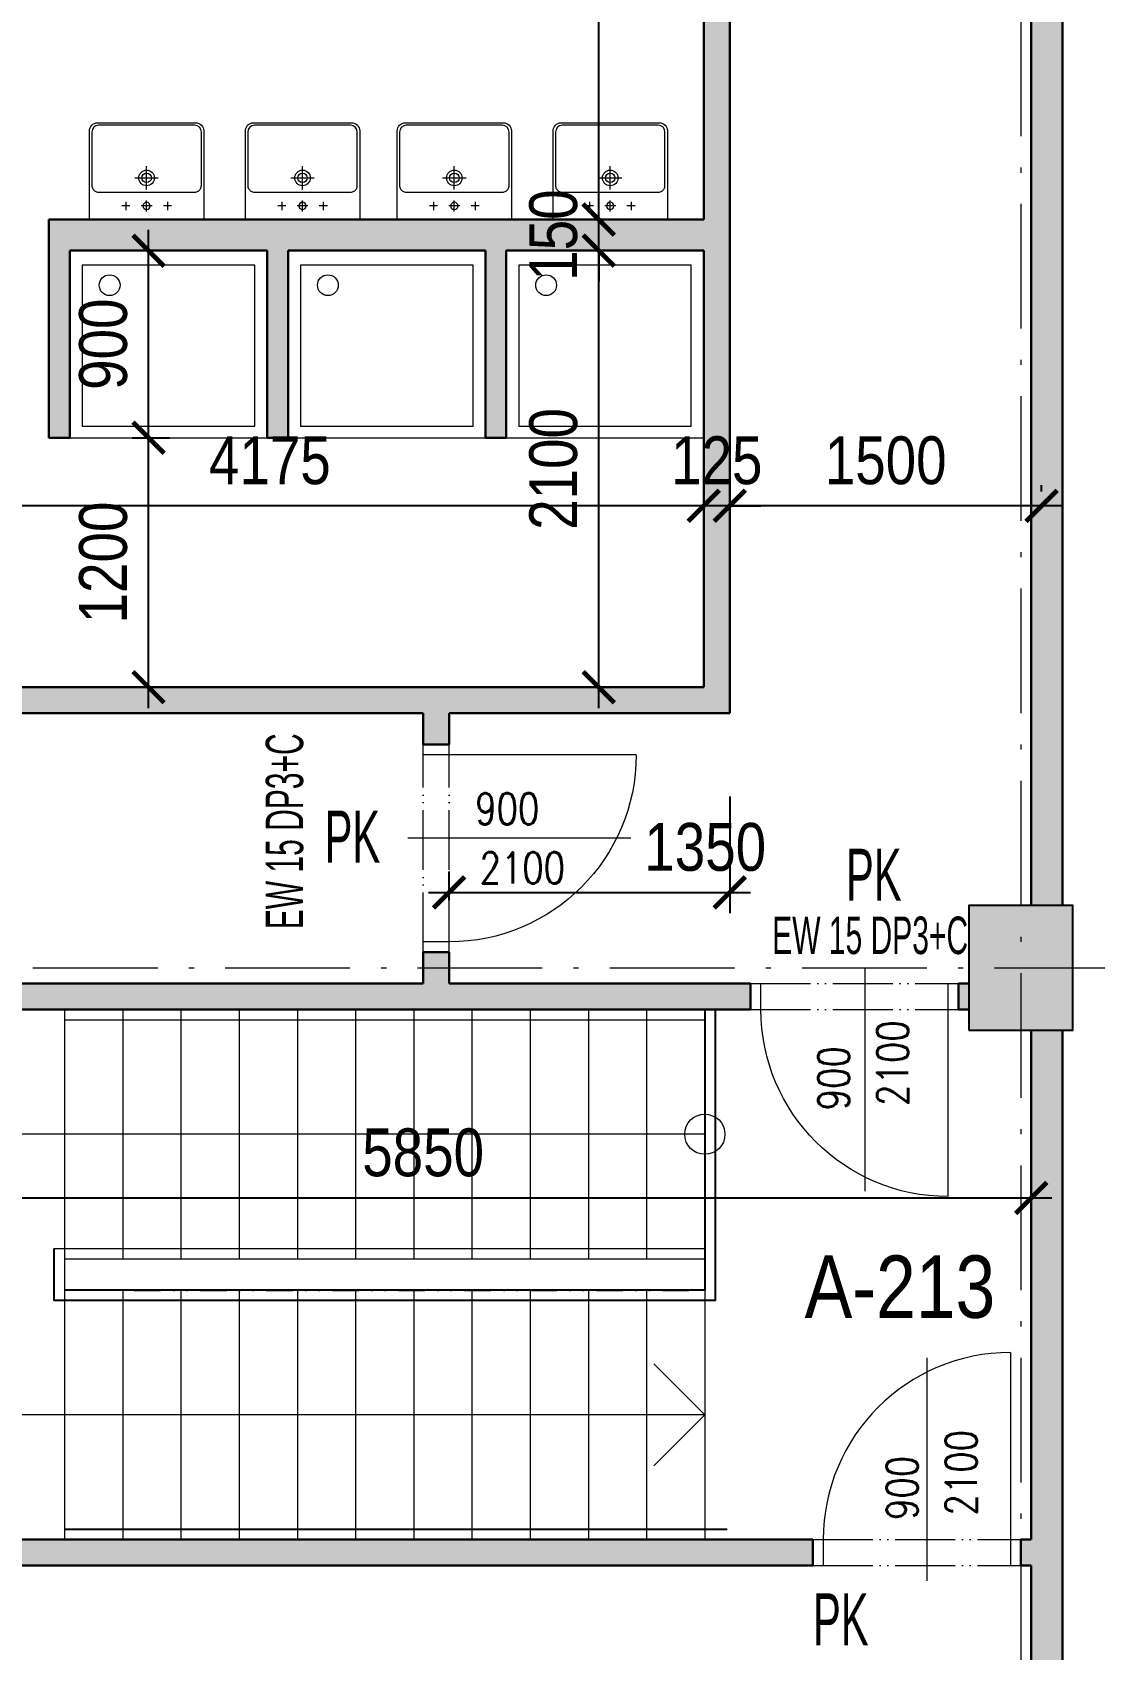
# Model space of a CAD drawing. Header units: millimetres. Extents: x 325046 to 1268204, y 1875583 to 2761998.
# Drawn here: x 567846 to 572956, y 2539613 to 2547393 of the extents above; entities that cross this region are included whole.
import ezdxf

# ---------------------------------------------------------------- set-up
doc = ezdxf.new("R2010")
doc.units = ezdxf.units.MM
doc.header["$LTSCALE"] = 100
doc.header["$PDMODE"] = 65
for name, pattern in [('ACAD_ISO05W100', [33, 24, -3, 0, -3, 0, -3]), ('ACAD_ISO10W100', [18.5, 12, -3, 0.5, -3]), ('DIVIDE', [31.75, 12.7, -6.35, 0, -6.35, 0, -6.35])]:
    doc.linetypes.add(name, pattern=pattern)
for name, color, linetype, lineweight in [('A_KCE.tence', 7, 'Continuous', 13), ('Objekty - osy', 5, 'ACAD_ISO10W100', 20), ('ŽB - Šraf-prefa', 253, 'Continuous', 13)]:
    doc.layers.add(name, color=color, linetype=linetype, lineweight=lineweight)
for name, color, linetype, lineweight, true_color in [('DVEŘE - POPIS', 7, 'Continuous', 5, 0x008a22), ('otvory', 7, 'Continuous', 20, 0xb30000), ('PO - dveře a odolnosti', 7, 'Continuous', 9, 0xc51645), ('PŘÍČKY - SDK', 7, 'Continuous', 30, 0x6a1174), ('SANITA  - NOVÁ', 7, 'Continuous', 13, 0x3f3fde)]:
    doc.layers.add(name, color=color, linetype=linetype, lineweight=lineweight, true_color=true_color)
for name, color, linetype in [('kóty 100', 5, 'Continuous'), ('NRŘ', 6, 'DIVIDE'), ('TENKÁ', 7, 'Continuous'), ('ČÍSLO MÍSTNOSTI', 4, 'Continuous'), ('ŽB- SLOUPY', 3, 'Continuous')]:
    doc.layers.add(name, color=color, linetype=linetype)
doc.layers.add('ŠRAF - SDK', color=7, linetype='Continuous', true_color=0xfbe0ee)
doc.styles.add('ARIAL NARROW', font='ARIALN.TTF')
doc.styles.add('FSIMPLEX', font='simplex.shx')
doc.dimstyles.new('100', dxfattribs={"dimscale": 100, "dimtxt": 2.3, "dimasz": 1.5, "dimexe": 1, "dimexo": 4, "dimgap": 1, "dimtad": 1, "dimdec": 0, "dimzin": 0, "dimdsep": 46, "dimtxsty": 'ARIAL NARROW', "dimblk": 'ARCHTICK', "dimcen": 4, "dimdle": 1, "dimclrd": 256, "dimclre": 256, "dimclrt": 7, "dimadec": 0, "dimazin": 0, "dimtfac": 1, "dimtdec": 0, "dimtix": 1, "dimtofl": 0, "dimtmove": 0, "dimatfit": 2, "dimldrblk": 'OBLIQUE', "dimfxl": 1, "dimtolj": 1, "dimtzin": 0, "dimlwd": -1, "dimlwe": -1, "dimarcsym": 1})

# ---------------------------------------------------------------- blocks, each defined once
blk = doc.blocks.new('_ARCHTICK')
at = {"color": 0, "linetype": 'ByBlock', "const_width": 0.15}
blk.add_lwpolyline([(-0.5, -0.5), (0.5, 0.5)], dxfattribs=at)
blk = doc.blocks.new('*D284')
at = {"layer": 'Defpoints', "color": 0, "transparency": 16777216}
for p in [(571200.8, 2545115.4), (571200.8, 2544809.3), (572700.8, 2544784.3)]:
    blk.add_point(p, dxfattribs=at)
at = {"layer": 'kóty 100', "transparency": 16777216}
for p, q in [((571200.8, 2545209.3), (571200.8, 2545215.4)), ((572700.8, 2545184.3), (572700.8, 2545215.4)), ((572800.8, 2545115.4), (571100.8, 2545115.4))]:
    blk.add_line(p, q, dxfattribs=at)
at = {"layer": 'kóty 100', "transparency": 16777216, "xscale": 150, "yscale": 150, "zscale": 150, "rotation": 180}
blk.add_blockref('_ARCHTICK', (571200.8, 2545115.4), dxfattribs=at)
at = {"layer": 'kóty 100', "transparency": 16777216, "xscale": 150, "yscale": 150, "zscale": 150}
blk.add_blockref('_ARCHTICK', (572700.8, 2545115.4), dxfattribs=at)
at = {"layer": 'kóty 100', "color": 7, "transparency": 16777216, "insert": (571950.8, 2545332.8), "char_height": 230, "attachment_point": 5, "style": 'ARIAL NARROW'}
blk.add_mtext('\\A1;1500', dxfattribs=at)
blk = doc.blocks.new('_Oblique')
at = {"color": 0, "lineweight": -2}
blk.add_line((-0.5, -0.5), (0.5, 0.5), dxfattribs=at)
blk = doc.blocks.new('umyvadlo')
for points in [[(-80.5, -65), (-100, -65), (-119.5, -65)], [(-100, -84.5), (-100, -65), (-100, -45.5)], [(26.2, -65), (-26.2, -65)], [(0, -38.8), (0, -91.2)], [(119.5, -65), (100, -65), (80.5, -65)], [(100, -84.5), (100, -65), (100, -45.5)], [(0, -143.8), (0, -256.2)], [(-56.2, -200), (56.2, -200)]]:
    blk.add_lwpolyline(points)
for points in [[(275, 0), (275, 0), (-275, 0), (-275, 0)], [(-275, 0), (-275, 0), (-275, -418.8), (-275, -418.8)], [(275, -418.8), (275, -418.8), (275, 0), (275, 0)], [(-275, -418.8), (-275, -418.8), (-275, -427.1), (-275, -427.1)], [(-275, -427.1), (-274.5, -436.8), (-270.6, -446.1), (-263.9, -453.1)], [(-263.9, -453.1), (-256.6, -460.7), (-246.3, -465), (-235.7, -465)], [(-235.7, -465), (-235.7, -465), (0, -465), (0, -465)], [(0, -465), (0, -465), (235.7, -465), (235.7, -465)], [(235.7, -465), (246.2, -465), (256.6, -460.7), (263.9, -453.1)], [(263.9, -453.1), (270.6, -446.1), (274.5, -436.8), (275, -427.1)], [(275, -427.1), (275, -427.1), (275, -418.8), (275, -418.8)]]:
    blk.add_open_spline(points, degree=3)
for points, knots in [([(17.5, -65), (17.5, -55.3), (9.7, -47.5), (0, -47.5), (-9.7, -47.5), (-17.5, -55.3), (-17.5, -65), (-17.5, -74.7), (-9.7, -82.5), (0, -82.5), (9.7, -82.5), (17.5, -74.7), (17.5, -65)], [0, 0, 0, 0, 1, 1, 1, 2, 2, 2, 3, 3, 3, 4, 4, 4, 4]), ([(0, -453.3), (0, -453.3), (231, -453.3), (231, -453.3), (248.9, -453.3), (263.3, -438.4), (263.3, -420.6), (263.3, -420.6), (263.3, -170.8), (263.3, -170.8), (263.3, -170.8), (263.3, -164.8), (263.3, -164.8), (263.3, -158.4), (262.3, -152.5), (259, -147), (256.3, -142.6), (252.5, -138.7), (248.1, -135.9), (243.2, -132.8), (237.7, -131.5), (231.9, -131.4), (231.9, -131.4), (231.9, -131.4), (231.9, -131.4), (231.9, -131.4), (0, -131.4), (0, -131.4), (0, -131.4), (0, -131.4), (0, -131.4), (0, -131.4), (-231.9, -131.4), (-231.9, -131.4), (-231.9, -131.4), (-231.9, -131.4), (-231.9, -131.4), (-237.7, -131.5), (-243.2, -132.8), (-248.1, -135.9), (-252.5, -138.7), (-256.3, -142.6), (-259, -147), (-262.3, -152.5), (-263.3, -158.4), (-263.3, -164.8), (-263.3, -164.8), (-263.3, -170.8), (-263.3, -170.8), (-263.3, -170.8), (-263.3, -420.6), (-263.3, -420.6), (-263.3, -438.4), (-248.9, -453.3), (-231, -453.3), (-231, -453.3), (0, -453.3), (0, -453.3)], [0, 0, 0, 0, 1, 1, 1, 2, 2, 2, 3, 3, 3, 4, 4, 4, 5, 5, 5, 6, 6, 6, 7, 7, 7, 8, 8, 8, 9, 9, 9, 10, 10, 10, 11, 11, 11, 12, 12, 12, 13, 13, 13, 14, 14, 14, 15, 15, 15, 16, 16, 16, 17, 17, 17, 18, 18, 18, 19, 19, 19, 19]), ([(-37.5, -200), (-37.5, -179.3), (-20.7, -162.5), (0, -162.5), (20.7, -162.5), (37.5, -179.3), (37.5, -200), (37.5, -220.7), (20.7, -237.5), (0, -237.5), (-20.7, -237.5), (-37.5, -220.7), (-37.5, -200)], [0, 0, 0, 0, 1, 1, 1, 2, 2, 2, 3, 3, 3, 4, 4, 4, 4]), ([(-23, -200), (-23, -187.3), (-12.7, -177), (0, -177), (12.7, -177), (23, -187.3), (23, -200), (23, -212.7), (12.7, -223), (0, -223), (-12.7, -223), (-23, -212.7), (-23, -200)], [0, 0, 0, 0, 1, 1, 1, 2, 2, 2, 3, 3, 3, 4, 4, 4, 4])]:
    blk.add_open_spline(points, degree=3, knots=knots)
blk = doc.blocks.new('*D664')
at = {"layer": 'Defpoints', "color": 0, "ltscale": 100, "transparency": 16777216}
for p in [(566536, 2544117.7), (567642.6, 2542817.7), (568414.4, 2542817.7)]:
    blk.add_point(p, dxfattribs=at)
at = {"layer": 'kóty 100', "ltscale": 100, "transparency": 16777216}
for p, q in [((567642.6, 2544217.7), (567642.6, 2542717.7)), ((566936, 2544117.7), (567742.6, 2544117.7)), ((568014.4, 2542817.7), (567542.6, 2542817.7))]:
    blk.add_line(p, q, dxfattribs=at)
at = {"layer": 'kóty 100', "ltscale": 100, "transparency": 16777216, "xscale": 150, "yscale": 150, "zscale": 150}
for p, rotation in [((567642.6, 2544117.7), 90), ((567642.6, 2542817.7), 270)]:
    blk.add_blockref('_ARCHTICK', p, dxfattribs=dict(at, rotation=rotation))
at = {"layer": 'kóty 100', "color": 7, "ltscale": 100, "transparency": 16777216, "insert": (567425.2, 2543467.7), "char_height": 230, "attachment_point": 5, "rotation": 90, "style": 'ARIAL NARROW'}
blk.add_mtext('\\A1;1300', dxfattribs=at)
blk = doc.blocks.new('*D665')
at = {"layer": 'Defpoints', "color": 0, "ltscale": 100, "transparency": 16777216}
for p in [(568414.4, 2542817.7), (567642.6, 2542692.7), (568414.4, 2542692.7)]:
    blk.add_point(p, dxfattribs=at)
at = {"layer": 'kóty 100', "ltscale": 100, "transparency": 16777216}
for p, q in [((567642.6, 2542817.7), (567642.6, 2542967.7)), ((568014.4, 2542817.7), (567542.6, 2542817.7)), ((568014.4, 2542692.7), (567542.6, 2542692.7)), ((567642.6, 2542692.7), (567642.6, 2542542.7))]:
    blk.add_line(p, q, dxfattribs=at)
at = {"layer": 'kóty 100', "ltscale": 100, "transparency": 16777216, "xscale": 150, "yscale": 150, "zscale": 150}
for p, rotation in [((567642.6, 2542817.7), 270), ((567642.6, 2542692.7), 90)]:
    blk.add_blockref('_ARCHTICK', p, dxfattribs=dict(at, rotation=rotation))
at = {"layer": 'kóty 100', "color": 7, "ltscale": 100, "transparency": 16777216, "insert": (567425.2, 2542755.2), "char_height": 230, "attachment_point": 5, "rotation": 90, "style": 'ARIAL NARROW'}
blk.add_mtext('\\A1;125', dxfattribs=at)
blk = doc.blocks.new('*D680')
at = {"layer": 'Defpoints', "color": 0, "ltscale": 100, "transparency": 16777216}
for p in [(571075.8, 2545115.4), (571075.8, 2544734.3), (571200.8, 2544609.3)]:
    blk.add_point(p, dxfattribs=at)
at = {"layer": 'kóty 100', "ltscale": 100, "transparency": 16777216}
for p, q in [((571075.8, 2545134.3), (571075.8, 2545215.4)), ((571200.8, 2545009.3), (571200.8, 2545215.4)), ((571075.8, 2545115.4), (570925.8, 2545115.4)), ((571200.8, 2545115.4), (571350.8, 2545115.4))]:
    blk.add_line(p, q, dxfattribs=at)
at = {"layer": 'kóty 100', "ltscale": 100, "transparency": 16777216, "xscale": 150, "yscale": 150, "zscale": 150}
blk.add_blockref('_ARCHTICK', (571075.8, 2545115.4), dxfattribs=at)
at = {"layer": 'kóty 100', "ltscale": 100, "transparency": 16777216, "xscale": 150, "yscale": 150, "zscale": 150, "rotation": 180}
blk.add_blockref('_ARCHTICK', (571200.8, 2545115.4), dxfattribs=at)
at = {"layer": 'kóty 100', "color": 7, "ltscale": 100, "transparency": 16777216, "insert": (571138.3, 2545332.8), "char_height": 230, "attachment_point": 5, "style": 'ARIAL NARROW'}
blk.add_mtext('\\A1;125', dxfattribs=at)
blk = doc.blocks.new('*D681')
at = {"layer": 'Defpoints', "color": 0, "ltscale": 100, "transparency": 16777216}
for p in [(566900.8, 2545115.4), (566900.8, 2544734.3), (571075.8, 2544734.3)]:
    blk.add_point(p, dxfattribs=at)
at = {"layer": 'kóty 100', "ltscale": 100, "transparency": 16777216}
for p, q in [((566900.8, 2545134.3), (566900.8, 2545215.4)), ((571075.8, 2545134.3), (571075.8, 2545215.4)), ((571175.8, 2545115.4), (566800.8, 2545115.4))]:
    blk.add_line(p, q, dxfattribs=at)
at = {"layer": 'kóty 100', "ltscale": 100, "transparency": 16777216, "xscale": 150, "yscale": 150, "zscale": 150, "rotation": 180}
blk.add_blockref('_ARCHTICK', (566900.8, 2545115.4), dxfattribs=at)
at = {"layer": 'kóty 100', "ltscale": 100, "transparency": 16777216, "xscale": 150, "yscale": 150, "zscale": 150}
blk.add_blockref('_ARCHTICK', (571075.8, 2545115.4), dxfattribs=at)
at = {"layer": 'kóty 100', "color": 7, "ltscale": 100, "transparency": 16777216, "insert": (568988.3, 2545332.8), "char_height": 230, "attachment_point": 5, "style": 'ARIAL NARROW'}
blk.add_mtext('\\A1;4175', dxfattribs=at)
blk = doc.blocks.new('*D685')
at = {"layer": 'Defpoints', "color": 0, "ltscale": 100, "transparency": 16777216}
for p in [(570570.3, 2546342.7), (571075.8, 2546342.7), (571075.8, 2544242.7)]:
    blk.add_point(p, dxfattribs=at)
at = {"layer": 'kóty 100', "ltscale": 100, "transparency": 16777216}
for p, q in [((570570.3, 2544142.7), (570570.3, 2546442.7)), ((570675.8, 2546342.7), (570470.3, 2546342.7)), ((570675.8, 2544242.7), (570470.3, 2544242.7))]:
    blk.add_line(p, q, dxfattribs=at)
at = {"layer": 'kóty 100', "ltscale": 100, "transparency": 16777216, "xscale": 150, "yscale": 150, "zscale": 150}
for p, rotation in [((570570.3, 2546342.7), 90), ((570570.3, 2544242.7), 270)]:
    blk.add_blockref('_ARCHTICK', p, dxfattribs=dict(at, rotation=rotation))
at = {"layer": 'kóty 100', "color": 7, "ltscale": 100, "transparency": 16777216, "insert": (570352.9, 2545292.7), "char_height": 230, "attachment_point": 5, "rotation": 90, "style": 'ARIAL NARROW'}
blk.add_mtext('\\A1;2100', dxfattribs=at)
blk = doc.blocks.new('*D686')
at = {"layer": 'Defpoints', "color": 0, "ltscale": 100, "transparency": 16777216}
for p in [(570570.3, 2546492.7), (571075.8, 2546492.7), (571075.8, 2546342.7)]:
    blk.add_point(p, dxfattribs=at)
at = {"layer": 'kóty 100', "ltscale": 100, "transparency": 16777216}
for p, q in [((570570.3, 2546492.7), (570570.3, 2546642.7)), ((570675.8, 2546492.7), (570470.3, 2546492.7)), ((570675.8, 2546342.7), (570470.3, 2546342.7)), ((570570.3, 2546342.7), (570570.3, 2546192.7))]:
    blk.add_line(p, q, dxfattribs=at)
at = {"layer": 'kóty 100', "ltscale": 100, "transparency": 16777216, "xscale": 150, "yscale": 150, "zscale": 150}
for p, rotation in [((570570.3, 2546492.7), 270), ((570570.3, 2546342.7), 90)]:
    blk.add_blockref('_ARCHTICK', p, dxfattribs=dict(at, rotation=rotation))
at = {"layer": 'kóty 100', "color": 7, "ltscale": 100, "transparency": 16777216, "insert": (570352.9, 2546417.7), "char_height": 230, "attachment_point": 5, "rotation": 90, "style": 'ARIAL NARROW'}
blk.add_mtext('\\A1;150', dxfattribs=at)
blk = doc.blocks.new('*D687')
at = {"layer": 'Defpoints', "color": 0, "ltscale": 100, "transparency": 16777216}
for p in [(570570.3, 2549402.7), (571075.8, 2549402.7), (571075.8, 2546492.7)]:
    blk.add_point(p, dxfattribs=at)
at = {"layer": 'kóty 100', "ltscale": 100, "transparency": 16777216}
for p, q in [((570570.3, 2546392.7), (570570.3, 2549502.7)), ((570675.8, 2549402.7), (570470.3, 2549402.7)), ((570675.8, 2546492.7), (570470.3, 2546492.7))]:
    blk.add_line(p, q, dxfattribs=at)
at = {"layer": 'kóty 100', "ltscale": 100, "transparency": 16777216, "xscale": 150, "yscale": 150, "zscale": 150}
for p, rotation in [((570570.3, 2549402.7), 90), ((570570.3, 2546492.7), 270)]:
    blk.add_blockref('_ARCHTICK', p, dxfattribs=dict(at, rotation=rotation))
at = {"layer": 'kóty 100', "color": 7, "ltscale": 100, "transparency": 16777216, "insert": (570352.9, 2547947.7), "char_height": 230, "attachment_point": 5, "rotation": 90, "style": 'ARIAL NARROW'}
blk.add_mtext('\\A1;2910', dxfattribs=at)
blk = doc.blocks.new('*D752')
at = {"layer": 'Defpoints', "color": 0, "ltscale": 100, "transparency": 16777216}
for p in [(566800.8, 2542692.7), (572650.8, 2542592.7), (572650.8, 2541786.3)]:
    blk.add_point(p, dxfattribs=at)
at = {"layer": 'kóty 100', "ltscale": 100, "transparency": 16777216}
for p, q in [((566800.8, 2542292.7), (566800.8, 2541686.3)), ((572650.8, 2542192.7), (572650.8, 2541686.3)), ((566700.8, 2541786.3), (572750.8, 2541786.3))]:
    blk.add_line(p, q, dxfattribs=at)
at = {"layer": 'kóty 100', "ltscale": 100, "transparency": 16777216, "xscale": 150, "yscale": 150, "zscale": 150, "rotation": 180}
blk.add_blockref('_ARCHTICK', (566800.8, 2541786.3), dxfattribs=at)
at = {"layer": 'kóty 100', "ltscale": 100, "transparency": 16777216, "xscale": 150, "yscale": 150, "zscale": 150}
blk.add_blockref('_ARCHTICK', (572650.8, 2541786.3), dxfattribs=at)
at = {"layer": 'kóty 100', "color": 7, "ltscale": 100, "transparency": 16777216, "insert": (569725.8, 2542003.8), "char_height": 230, "attachment_point": 5, "style": 'ARIAL NARROW'}
blk.add_mtext('\\A1;5850', dxfattribs=at)
blk = doc.blocks.new('A$C081A0570')
at = {"layer": 'otvory'}
for p, q in [((950, 1099), (950, 74)), ((50, 199), (50, 74))]:
    blk.add_line(p, q, dxfattribs=at)
at = {"layer": 'otvory', "ltscale": 2, "transparency": 33554687}
blk.add_line((550, 0), (550, 1073.7), dxfattribs=at)
at = {"layer": 'otvory', "linetype": 'ACAD_ISO05W100', "ltscale": 0.12}
for p, q in [((0, 199), (1000, 199)), ((0, 74), (1000, 74))]:
    blk.add_line(p, q, dxfattribs=at)
at = {"layer": 'otvory', "ltscale": 2, "transparency": 33554687}
blk.add_arc((950, 199), 900, 90, 180, dxfattribs=at)
blk = doc.blocks.new('*D776')
at = {"layer": 'Defpoints', "color": 0, "ltscale": 100, "transparency": 16777216}
for p in [(567925.8, 2545442.7), (568404.9, 2545442.7), (566900.8, 2544242.7)]:
    blk.add_point(p, dxfattribs=at)
at = {"layer": 'kóty 100', "ltscale": 100, "transparency": 16777216}
for p, q in [((568404.9, 2544142.7), (568404.9, 2545542.7)), ((568325.8, 2545442.7), (568504.9, 2545442.7)), ((567300.8, 2544242.7), (568504.9, 2544242.7))]:
    blk.add_line(p, q, dxfattribs=at)
at = {"layer": 'kóty 100', "ltscale": 100, "transparency": 16777216, "xscale": 150, "yscale": 150, "zscale": 150}
for p, rotation in [((568404.9, 2545442.7), 90), ((568404.9, 2544242.7), 270)]:
    blk.add_blockref('_ARCHTICK', p, dxfattribs=dict(at, rotation=rotation))
at = {"layer": 'kóty 100', "color": 7, "ltscale": 100, "transparency": 16777216, "insert": (568187.4, 2544842.7), "char_height": 230, "attachment_point": 5, "rotation": 90, "style": 'ARIAL NARROW'}
blk.add_mtext('\\A1;1200', dxfattribs=at)
blk = doc.blocks.new('*D777')
at = {"layer": 'Defpoints', "color": 0, "ltscale": 100, "transparency": 16777216}
for p in [(568025.8, 2546342.7), (568404.9, 2546342.7), (567925.8, 2545442.7)]:
    blk.add_point(p, dxfattribs=at)
at = {"layer": 'kóty 100', "ltscale": 100, "transparency": 16777216}
for p, q in [((568404.9, 2545342.7), (568404.9, 2546442.7)), ((568425.8, 2546342.7), (568504.9, 2546342.7)), ((568325.8, 2545442.7), (568504.9, 2545442.7))]:
    blk.add_line(p, q, dxfattribs=at)
at = {"layer": 'kóty 100', "ltscale": 100, "transparency": 16777216, "xscale": 150, "yscale": 150, "zscale": 150}
for p, rotation in [((568404.9, 2546342.7), 90), ((568404.9, 2545442.7), 270)]:
    blk.add_blockref('_ARCHTICK', p, dxfattribs=dict(at, rotation=rotation))
at = {"layer": 'kóty 100', "color": 7, "ltscale": 100, "transparency": 16777216, "insert": (568187.4, 2545892.7), "char_height": 230, "attachment_point": 5, "rotation": 90, "style": 'ARIAL NARROW'}
blk.add_mtext('\\A1;900', dxfattribs=at)
blk = doc.blocks.new('*D802')
at = {"layer": 'Defpoints', "color": 0, "ltscale": 100, "transparency": 16777216}
for p in [(571200.8, 2544117.7), (571200.8, 2543255.6), (569850.8, 2542817.7)]:
    blk.add_point(p, dxfattribs=at)
at = {"layer": 'kóty 100', "ltscale": 100, "transparency": 16777216}
for p, q in [((571200.8, 2543717.7), (571200.8, 2543155.6)), ((569850.8, 2543217.7), (569850.8, 2543355.6)), ((569750.8, 2543255.6), (571300.8, 2543255.6))]:
    blk.add_line(p, q, dxfattribs=at)
at = {"layer": 'kóty 100', "ltscale": 100, "transparency": 16777216, "xscale": 150, "yscale": 150, "zscale": 150, "rotation": 180}
blk.add_blockref('_ARCHTICK', (569850.8, 2543255.6), dxfattribs=at)
at = {"layer": 'kóty 100', "ltscale": 100, "transparency": 16777216, "xscale": 150, "yscale": 150, "zscale": 150}
blk.add_blockref('_ARCHTICK', (571200.8, 2543255.6), dxfattribs=at)
at = {"layer": 'kóty 100', "color": 7, "ltscale": 100, "transparency": 16777216, "insert": (571082.7, 2543473.1), "char_height": 230, "attachment_point": 5, "style": 'ARIAL NARROW'}
blk.add_mtext('\\A1;1350', dxfattribs=at)

msp = doc.modelspace()

# ---------------------------------------------------------------- hatches: boundary and pattern name
at = {"layer": 'ŠRAF - SDK', "ltscale": 100}
h = msp.add_hatch(color=256, dxfattribs=at)
h.dxf.hatch_style = 1
h.paths.add_polyline_path([(572800.8, 2566592.7), (572650.8, 2566592.7), (572650.8, 2557992.7), (572400.8, 2557992.7), (572400.8, 2557867.7), (572650.8, 2557867.7), (572650.8, 2543192.7), (572800.8, 2543192.7)])
h = msp.add_hatch(color=256, dxfattribs=at)
h.dxf.hatch_style = 1
h.paths.add_polyline_path([(571200.8, 2549527.7), (571075.8, 2549527.7), (571075.8, 2548522.7), (570725.8, 2548522.7), (570725.8, 2548397.7), (571075.8, 2548397.7), (571075.8, 2546492.7), (567925.8, 2546492.7), (567925.8, 2545442.7), (568025.8, 2545442.7), (568025.8, 2546342.7), (570025.8, 2546342.7), (570025.8, 2545442.7), (570125.8, 2545442.7), (570125.8, 2546342.7), (571075.8, 2546342.7), (571075.8, 2544242.7), (566900.8, 2544242.7), (566900.8, 2547392.7), (566775.8, 2547392.7), (566775.8, 2544117.7), (569725.8, 2544117.7), (569725.8, 2543967.7), (569850.8, 2543967.7), (569850.8, 2544117.7), (571200.8, 2544117.7)])
h.paths.add_polyline_path([(569875.8, 2550242.7), (571200.8, 2550242.7), (571200.8, 2556567.7), (569850.8, 2556567.7), (569850.8, 2556717.7), (569725.8, 2556717.7), (569725.8, 2556567.7), (566775.8, 2556567.7), (566775.8, 2553392.7), (566900.8, 2553392.7), (566900.8, 2556442.7), (571075.8, 2556442.7), (571075.8, 2554342.7), (570125.8, 2554342.7), (570125.8, 2555242.7), (570025.8, 2555242.7), (570025.8, 2554342.7), (568025.8, 2554342.7), (568025.8, 2555242.7), (567925.8, 2555242.7), (567925.8, 2554192.7), (571075.8, 2554192.7), (571075.8, 2552287.7), (571000.8, 2552287.7), (571000.8, 2552162.7), (571075.8, 2552162.7), (571075.8, 2550442.7), (570125.8, 2550442.7), (570125.8, 2552162.7), (570200.8, 2552162.7), (570200.8, 2552287.7), (569925.8, 2552287.7), (569925.8, 2552162.7), (570000.8, 2552162.7), (570000.8, 2550442.7), (569050.8, 2550442.7), (569050.8, 2552162.7), (569125.8, 2552162.7), (569125.8, 2552287.7), (568850.8, 2552287.7), (568850.8, 2552162.7), (568925.8, 2552162.7), (568925.8, 2550442.7), (567975.8, 2550442.7), (567975.8, 2552162.7), (568050.8, 2552162.7), (568050.8, 2552287.7), (567775.8, 2552287.7), (567775.8, 2552162.7), (567850.8, 2552162.7), (567850.8, 2550442.7), (566927.7, 2550442.7), (566900.8, 2550442.7), (566900.8, 2552162.7), (566975.8, 2552162.7), (566975.8, 2552287.7), (566900.8, 2552287.7), (566900.8, 2552492.7), (566775.8, 2552492.7), (566775.8, 2550392.7), (561125.8, 2550392.7), (561125.8, 2549092.7), (560925.8, 2549092.7), (560925.8, 2548992.7), (561250.8, 2548992.7), (561250.8, 2550267.7), (566775.8, 2550267.7), (566775.8, 2548292.7), (566900.8, 2548292.7), (566900.8, 2550242.7), (568725.8, 2550242.7), (568725.8, 2548397.7), (568900.8, 2548397.7), (568900.8, 2548522.7), (568850.8, 2548522.7), (568850.8, 2550242.7), (569750.8, 2550242.7), (569750.8, 2548522.7), (569700.8, 2548522.7), (569700.8, 2548397.7), (569925.8, 2548397.7), (569925.8, 2548522.7), (569875.8, 2548522.7)])
h = msp.add_hatch(color=256, dxfattribs=at)
h.dxf.hatch_style = 1
h.paths.add_polyline_path([(569075.8, 2546342.7), (568975.8, 2546342.7), (568975.8, 2545442.7), (569075.8, 2545442.7)])
h = msp.add_hatch(color=256, dxfattribs=at)
h.dxf.hatch_style = 1
h.paths.add_polyline_path([(564850.8, 2537092.7), (560925.8, 2537092.7), (560925.8, 2536967.7), (564850.8, 2536967.7), (564850.8, 2536267.7), (564975.8, 2536267.7), (564975.8, 2537792.7), (564850.8, 2537792.7)])
h.paths.add_polyline_path([(572650.8, 2542592.7), (572650.8, 2530842.7), (572475.8, 2530842.7), (572475.8, 2530692.7), (572800.8, 2530692.7), (572800.8, 2542592.7)])
h.paths.add_polyline_path([(570975.8, 2532792.7), (571100.8, 2532792.7), (571100.8, 2538467.7), (569925.8, 2538467.7), (569925.8, 2538342.7), (570975.8, 2538342.7), (570975.8, 2536142.7), (570900.8, 2536142.7), (570900.8, 2536017.7), (570975.8, 2536017.7), (570975.8, 2534297.7), (570025.8, 2534297.7), (570025.8, 2536017.7), (570100.8, 2536017.7), (570100.8, 2536142.7), (569825.8, 2536142.7), (569825.8, 2536017.7), (569900.8, 2536017.7), (569900.8, 2534297.7), (568950.8, 2534297.7), (568950.8, 2536017.7), (569025.8, 2536017.7), (569025.8, 2536142.7), (568950.8, 2536142.7), (568950.8, 2538345.5), (569025.8, 2538342.7), (569025.8, 2538467.7), (568750.8, 2538467.7), (568750.8, 2538342.7), (568825.8, 2538342.7), (568825.8, 2536142.7), (568750.8, 2536142.7), (568750.8, 2536017.7), (568825.8, 2536017.7), (568825.8, 2534297.7), (567875.8, 2534297.7), (567875.8, 2536017.7), (567950.8, 2536017.7), (567950.8, 2536142.7), (567675.8, 2536142.7), (567675.8, 2536017.7), (567750.8, 2536017.7), (567750.8, 2534297.7), (566800.8, 2534297.7), (566800.8, 2536017.7), (566875.8, 2536017.7), (566875.8, 2536142.7), (566800.8, 2536142.7), (566800.8, 2538342.7), (567850.8, 2538342.7), (567850.8, 2538467.7), (566675.8, 2538467.7), (566675.8, 2532692.7), (566800.8, 2532692.7), (566800.8, 2534172.7), (570975.8, 2534172.7)])
h.paths.add_polyline_path([(571100.8, 2531892.7), (570975.8, 2531892.7), (570975.8, 2530842.7), (566800.8, 2530842.7), (566800.8, 2531792.7), (566675.8, 2531792.7), (566675.8, 2530842.7), (564975.8, 2530842.7), (564975.8, 2535367.7), (564850.8, 2535367.7), (564850.8, 2530842.7), (560925.8, 2530842.7), (560925.8, 2530692.7), (571475.8, 2530692.7), (571475.8, 2530842.7), (571100.8, 2530842.7)])
h.paths.add_polyline_path([(569850.8, 2542967.7), (569725.8, 2542967.7), (569725.8, 2542817.7), (565275.8, 2542817.7), (565275.8, 2544017.7), (565150.8, 2544017.7), (565150.8, 2542817.7), (560925.8, 2542817.7), (560925.8, 2542692.7), (564850.8, 2542692.7), (564850.8, 2538692.7), (564975.8, 2538692.7), (564975.8, 2542692.7), (566675.8, 2542692.7), (566675.8, 2540142.7), (566076.4, 2540142.7), (566076.4, 2540017.7), (566800.8, 2540017.7), (566800.8, 2542692.7), (571300.8, 2542692.7), (571300.8, 2542817.7), (569850.8, 2542817.7)])
h = msp.add_hatch(color=256, dxfattribs=at)
h.dxf.hatch_style = 1
h.paths.add_polyline_path([(572300.8, 2542692.7), (572350.8, 2542692.7), (572350.8, 2542817.7), (572300.8, 2542817.7)])
h = msp.add_hatch(color=256, dxfattribs=at)
h.dxf.hatch_style = 1
h.paths.add_polyline_path([(571600.8, 2540017.7), (571600.8, 2540142.7), (566800.8, 2540142.7), (566800.8, 2540017.7)])
h = msp.add_hatch(color=256, dxfattribs=at)
h.dxf.hatch_style = 1
h.paths.add_polyline_path([(572650.8, 2540142.7), (572600.8, 2540142.7), (572600.8, 2540017.7), (572650.8, 2540017.7)])
at = {"layer": 'ŽB - Šraf-prefa'}
h = msp.add_hatch(color=256, dxfattribs=at)
h.dxf.hatch_style = 1
h.paths.add_polyline_path([(572350.8, 2542592.7), (572850.8, 2542592.7), (572850.8, 2543192.7), (572350.8, 2543192.7)])

# ---------------------------------------------------------------- linework, layer by layer
at = {"layer": 'A_KCE.tence'}
for p, q in [((566800.8, 2542692.7), (571080.8, 2542692.7)), ((568000.8, 2542692.7), (568000.8, 2540142.7)), ((568000.8, 2542642.7), (571080.8, 2542642.7)), ((568280.8, 2542692.7), (568280.8, 2541492.7)), ((568560.8, 2542692.7), (568560.8, 2541492.7)), ((568840.8, 2542692.7), (568840.8, 2541492.7)), ((569120.8, 2542692.7), (569120.8, 2541492.7)), ((569400.8, 2542692.7), (569400.8, 2541492.7)), ((569680.8, 2542692.7), (569680.8, 2541492.7)), ((569960.8, 2542692.7), (569960.8, 2541492.7)), ((570240.8, 2542692.7), (570240.8, 2541492.7)), ((570520.8, 2542692.7), (570520.8, 2541492.7)), ((570800.8, 2542692.7), (570800.8, 2541492.7)), ((571080.8, 2542692.7), (571080.8, 2541492.7)), ((571080.8, 2542092.7), (567400.8, 2542092.7)), ((567950.8, 2541542.7), (571080.8, 2541542.7)), ((568000.8, 2541492.7), (571080.8, 2541492.7)), ((568000.8, 2541342.7), (568280.8, 2541342.7)), ((568280.8, 2541342.7), (568280.8, 2540142.7)), ((568560.8, 2541342.7), (568560.8, 2540142.7)), ((568840.8, 2541342.7), (568840.8, 2540142.7)), ((569120.8, 2541342.7), (569120.8, 2540142.7)), ((569400.8, 2541342.7), (569400.8, 2540142.7)), ((569680.8, 2541342.7), (569680.8, 2540142.7)), ((569960.8, 2541342.7), (569960.8, 2540142.7)), ((570240.8, 2541342.7), (570240.8, 2540142.7)), ((570520.8, 2541342.7), (570520.8, 2540142.7)), ((570800.8, 2541342.7), (570800.8, 2540142.7)), ((571080.8, 2541342.7), (571080.8, 2540142.7)), ((571080.8, 2540742.7), (570835.8, 2540987.8)), ((571080.8, 2540742.7), (567400.8, 2540742.7)), ((571080.8, 2540742.7), (570835.8, 2540497.6)), ((568840.8, 2540142.7), (566800.8, 2540142.7))]:
    msp.add_line(p, q, dxfattribs=at)
msp.add_circle((571080.8, 2542092.7), 96.7, dxfattribs=at)
at = {"layer": 'NRŘ', "ltscale": 0.1}
for p, q in [((568336, 2541342.7), (571080.8, 2541342.7)), ((571080.8, 2540142.7), (568896, 2540142.7))]:
    msp.add_line(p, q, dxfattribs=at)
at = {"layer": 'Objekty - osy', "ltscale": 0.5}
for points in [[(572600.8, 2591892.7), (572600.8, 2469892.7)], [(559523.8, 2542892.7), (647103.9, 2542892.7)]]:
    msp.add_lwpolyline(points, dxfattribs=at)
at = {"layer": 'PŘÍČKY - SDK'}
for p, q in [((572800.8, 2543192.7), (572800.8, 2566592.7)), ((572650.8, 2543192.7), (572650.8, 2557867.7)), ((571200.8, 2549527.7), (571200.8, 2544117.7)), ((571075.8, 2548397.7), (571075.8, 2546492.7)), ((571075.8, 2546492.7), (567925.8, 2546492.7)), ((567925.8, 2546492.7), (567925.8, 2545442.7)), ((568025.8, 2546342.7), (568025.8, 2545442.7)), ((568975.8, 2546342.7), (568025.8, 2546342.7)), ((568975.8, 2546342.7), (568975.8, 2545442.7)), ((570025.8, 2546342.7), (569075.8, 2546342.7)), ((569075.8, 2546342.7), (569075.8, 2545442.7)), ((570025.8, 2546342.7), (570025.8, 2545442.7)), ((571075.8, 2546342.7), (570125.8, 2546342.7)), ((570125.8, 2546342.7), (570125.8, 2545442.7)), ((571075.8, 2546342.7), (571075.8, 2544242.7)), ((568025.8, 2545442.7), (567925.8, 2545442.7)), ((569075.8, 2545442.7), (568975.8, 2545442.7)), ((570125.8, 2545442.7), (570025.8, 2545442.7)), ((566900.8, 2544242.7), (571075.8, 2544242.7)), ((566775.8, 2544117.7), (569725.8, 2544117.7)), ((569725.8, 2544117.7), (569725.8, 2543967.7)), ((571200.8, 2544117.7), (569850.8, 2544117.7)), ((569850.8, 2544117.7), (569850.8, 2543967.7)), ((569850.8, 2543967.7), (569725.8, 2543967.7)), ((569725.8, 2542967.7), (569725.8, 2542817.7)), ((569850.8, 2542967.7), (569725.8, 2542967.7)), ((569850.8, 2542967.7), (569850.8, 2542817.7)), ((565275.8, 2542817.7), (569725.8, 2542817.7)), ((569850.8, 2542817.7), (571300.8, 2542817.7)), ((571300.8, 2542692.7), (571300.8, 2542817.7)), ((572300.8, 2542692.7), (572300.8, 2542817.7)), ((572300.8, 2542817.7), (572350.8, 2542817.7)), ((566800.8, 2542692.7), (571300.8, 2542692.7)), ((572300.8, 2542692.7), (572350.8, 2542692.7)), ((572650.8, 2540142.7), (572650.8, 2542592.7)), ((572800.8, 2530692.7), (572800.8, 2542592.7)), ((571600.8, 2540017.7), (571600.8, 2540142.7)), ((572600.8, 2540142.7), (572650.8, 2540142.7)), ((572600.8, 2540017.7), (572600.8, 2540142.7)), ((572600.8, 2540017.7), (572650.8, 2540017.7)), ((572650.8, 2530842.7), (572650.8, 2540017.7))]:
    msp.add_line(p, q, dxfattribs=at)
for points in [[(566800.8, 2540142.7), (571600.8, 2540142.7)], [(566800.8, 2540017.7), (571600.8, 2540017.7)]]:
    msp.add_lwpolyline(points, dxfattribs=at)
at = {"layer": 'SANITA  - NOVÁ'}
for p, q in [((568025.8, 2545442.7), (568975.8, 2545442.7)), ((569075.8, 2545442.7), (570025.8, 2545442.7)), ((570125.8, 2545442.7), (571075.8, 2545442.7))]:
    msp.add_line(p, q, dxfattribs=at)
for points in [[(568915.8, 2545498.2), (568915.8, 2546272.9), (568085.8, 2546272.9), (568085.8, 2545498.2)], [(569965.8, 2545498.2), (569965.8, 2546272.9), (569135.8, 2546272.9), (569135.8, 2545498.2)], [(571015.8, 2545498.2), (571015.8, 2546272.9), (570185.8, 2546272.9), (570185.8, 2545498.2)]]:
    msp.add_lwpolyline(points, close=True, dxfattribs=at)
for centre in [(568217.5, 2546176.3), (569267.5, 2546176.3), (570317.5, 2546176.3)]:
    msp.add_circle(centre, 50, dxfattribs=at)
at = {"layer": 'TENKÁ'}
for points in [[(571130.8, 2542692.7), (571130.8, 2541292.7), (567950.8, 2541292.7), (567950.8, 2541542.7)], [(571080.8, 2542692.7), (571080.8, 2541342.7), (568000.8, 2541342.7)], [(568000.8, 2540192.7), (571188.4, 2540192.7)]]:
    msp.add_lwpolyline(points, dxfattribs=at)
at = {"layer": 'ŽB- SLOUPY'}
msp.add_lwpolyline([(572350.8, 2542592.7), (572850.8, 2542592.7), (572850.8, 2543192.7), (572350.8, 2543192.7)], close=True, dxfattribs=at)

# ---------------------------------------------------------------- block references
at = {"layer": 'otvory', "ltscale": 100, "xscale": -1}
for p, rotation in [((569651.8, 2542967.7), 270), ((571300.8, 2542891.7), 180)]:
    msp.add_blockref('A$C081A0570', p, dxfattribs=dict(at, rotation=rotation))
at = {"layer": 'otvory', "ltscale": 100}
msp.add_blockref('A$C081A0570', (571600.8, 2539943.7), dxfattribs=at)
at = {"layer": 'SANITA  - NOVÁ', "xscale": -1, "rotation": 180.0002033585639}
for p in [(568395.5, 2546492.7), (569145.5, 2546492.7), (569875.8, 2546492.7), (570625.8, 2546492.7)]:
    msp.add_blockref('umyvadlo', p, dxfattribs=at)

# ---------------------------------------------------------------- texts
at = {"layer": 'DVEŘE - POPIS', "style": 'FSIMPLEX', "width": 0.8}
for s, p in [('900', (569976.1, 2543583.1)), ('2100', (569997.2, 2543299))]:
    msp.add_text(s, height=150, dxfattribs=at).set_placement(p)
for s, p in [('2100', (572059.4, 2542228.8)), ('900', (571775.4, 2542207.7)), ('2100', (572389.1, 2540258.2)), ('900', (572105.1, 2540237.2))]:
    msp.add_text(s, height=150, rotation=90, dxfattribs=at).set_placement(p)
at = {"layer": 'PO - dveře a odolnosti', "insert": (568968.6, 2543078.5, 0), "char_height": 180, "width": 3905.887, "attachment_point": 1, "rotation": 90, "style": 'ARIAL NARROW'}
msp.add_mtext('\\A1;{\\W0.7;EW 15 DP3+C}', dxfattribs=at)
at = {"layer": 'PO - dveře a odolnosti', "attachment_point": 1, "style": 'ARIAL NARROW'}
for s, insert, char_height, width in [('\\A1;{\\W0.7;PK}', (569251.8, 2543649.5, 0), 250, 3980.887), ('\\A1;{\\W0.7;PK}', (571760.1, 2543465.5, 0), 250, 3980.887), ('\\A1;{\\W0.7;EW 15 DP3+C}', (571405, 2543139.4, 0), 180, 3905.887), ('\\A1;{\\W0.7;PK}', (571601.4, 2539883.9, 0), 250, 3980.887)]:
    msp.add_mtext(s, dxfattribs=dict(at, insert=insert, char_height=char_height, width=width))
at = {"layer": 'ČÍSLO MÍSTNOSTI', "style": 'ARIAL NARROW'}
msp.add_text('A-213', height=300, dxfattribs=at).set_placement((571561.1, 2541209.3))

# ---------------------------------------------------------------- dimensions: what is measured, and where the dimension line sits
at = {"layer": 'kóty 100', "ltscale": 100}
for base, p1, p2, picture, middle in [((570570.3, 2549402.7), (571075.8, 2546492.7), (571075.8, 2549402.7), '*D687', (570352.9, 2547947.7)), ((570570.3, 2546492.7), (571075.8, 2546342.7), (571075.8, 2546492.7), '*D686', (570352.9, 2546417.7)), ((568404.9, 2546342.7), (567925.8, 2545442.7), (568025.8, 2546342.7), '*D777', (568187.4, 2545892.7)), ((567642.6, 2542817.7), (566536, 2544117.7), (568414.4, 2542817.7), '*D664', (567425.2, 2543467.7)), ((567642.6, 2542692.7), (568414.4, 2542817.7), (568414.4, 2542692.7), '*D665', (567425.2, 2542755.2))]:
    dim = msp.add_linear_dim(base=base, p1=p1, p2=p2, angle=90, dimstyle='100', override={"dimtmove": 1}, dxfattribs=at)
    dim.commit()
    dim.dimension.update_dxf_attribs({"geometry": picture, "text_midpoint": middle})
for base, p1, p2, picture, middle in [((570570.3, 2546342.7), (571075.8, 2544242.7), (571075.8, 2546342.7), '*D685', (570352.9, 2545292.7)), ((568404.9, 2545442.7), (566900.8, 2544242.7), (567925.8, 2545442.7), '*D776', (568187.4, 2544842.7))]:
    dim = msp.add_linear_dim(base=base, p1=p1, p2=p2, angle=90, dimstyle='100', dxfattribs=at)
    dim.commit()
    dim.dimension.update_dxf_attribs({"geometry": picture, "text_midpoint": middle})
for base, p1, p2, picture, middle in [((566900.8, 2545115.4), (571075.8, 2544734.3), (566900.8, 2544734.3), '*D681', (568988.3, 2545332.8)), ((572650.8, 2541786.3), (566800.8, 2542692.7), (572650.8, 2542592.7), '*D752', (569725.8, 2542003.8))]:
    dim = msp.add_linear_dim(base=base, p1=p1, p2=p2, dimstyle='100', override={"dimtmove": 1}, dxfattribs=at)
    dim.commit()
    dim.dimension.update_dxf_attribs({"geometry": picture, "text_midpoint": middle})
dim = msp.add_linear_dim(base=(571075.8, 2545115.4), p1=(571200.8, 2544609.3), p2=(571075.8, 2544734.3), dimstyle='100', dxfattribs=at)
dim.commit()
dim.dimension.update_dxf_attribs({"geometry": '*D680', "text_midpoint": (571138.3, 2545332.8)})
at = {"layer": 'kóty 100'}
dim = msp.add_linear_dim(base=(571200.8, 2545115.4), p1=(572700.8, 2544784.3), p2=(571200.8, 2544809.3), angle=180, dimstyle='100', override={"dimtmove": 1}, dxfattribs=at)
dim.commit()
dim.dimension.update_dxf_attribs({"geometry": '*D284', "text_midpoint": (571950.8, 2545332.8)})
at = {"layer": 'kóty 100', "ltscale": 100}
dim = msp.add_linear_dim(base=(571200.8, 2543255.6), p1=(569850.8, 2542817.7), p2=(571200.8, 2544117.7), dimstyle='100', dxfattribs=at)
dim.commit()
dim.dimension.update_dxf_attribs({"geometry": '*D802', "text_midpoint": (571082.7, 2543255.6), "dimtype": 160})

doc.saveas('drawing.dxf')
